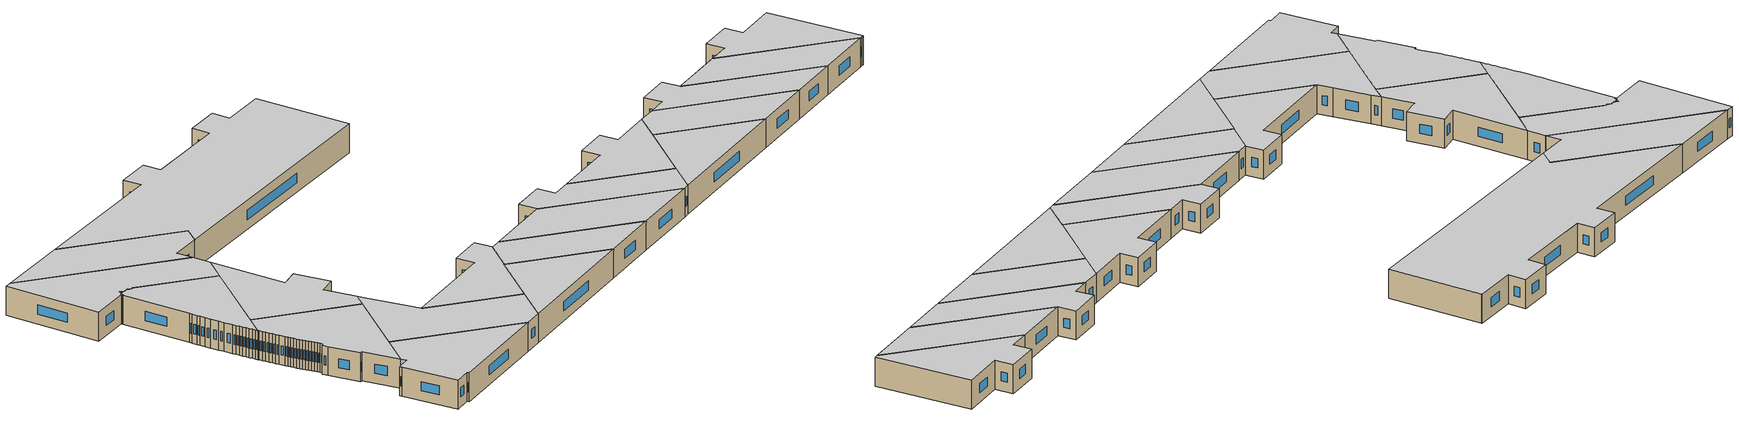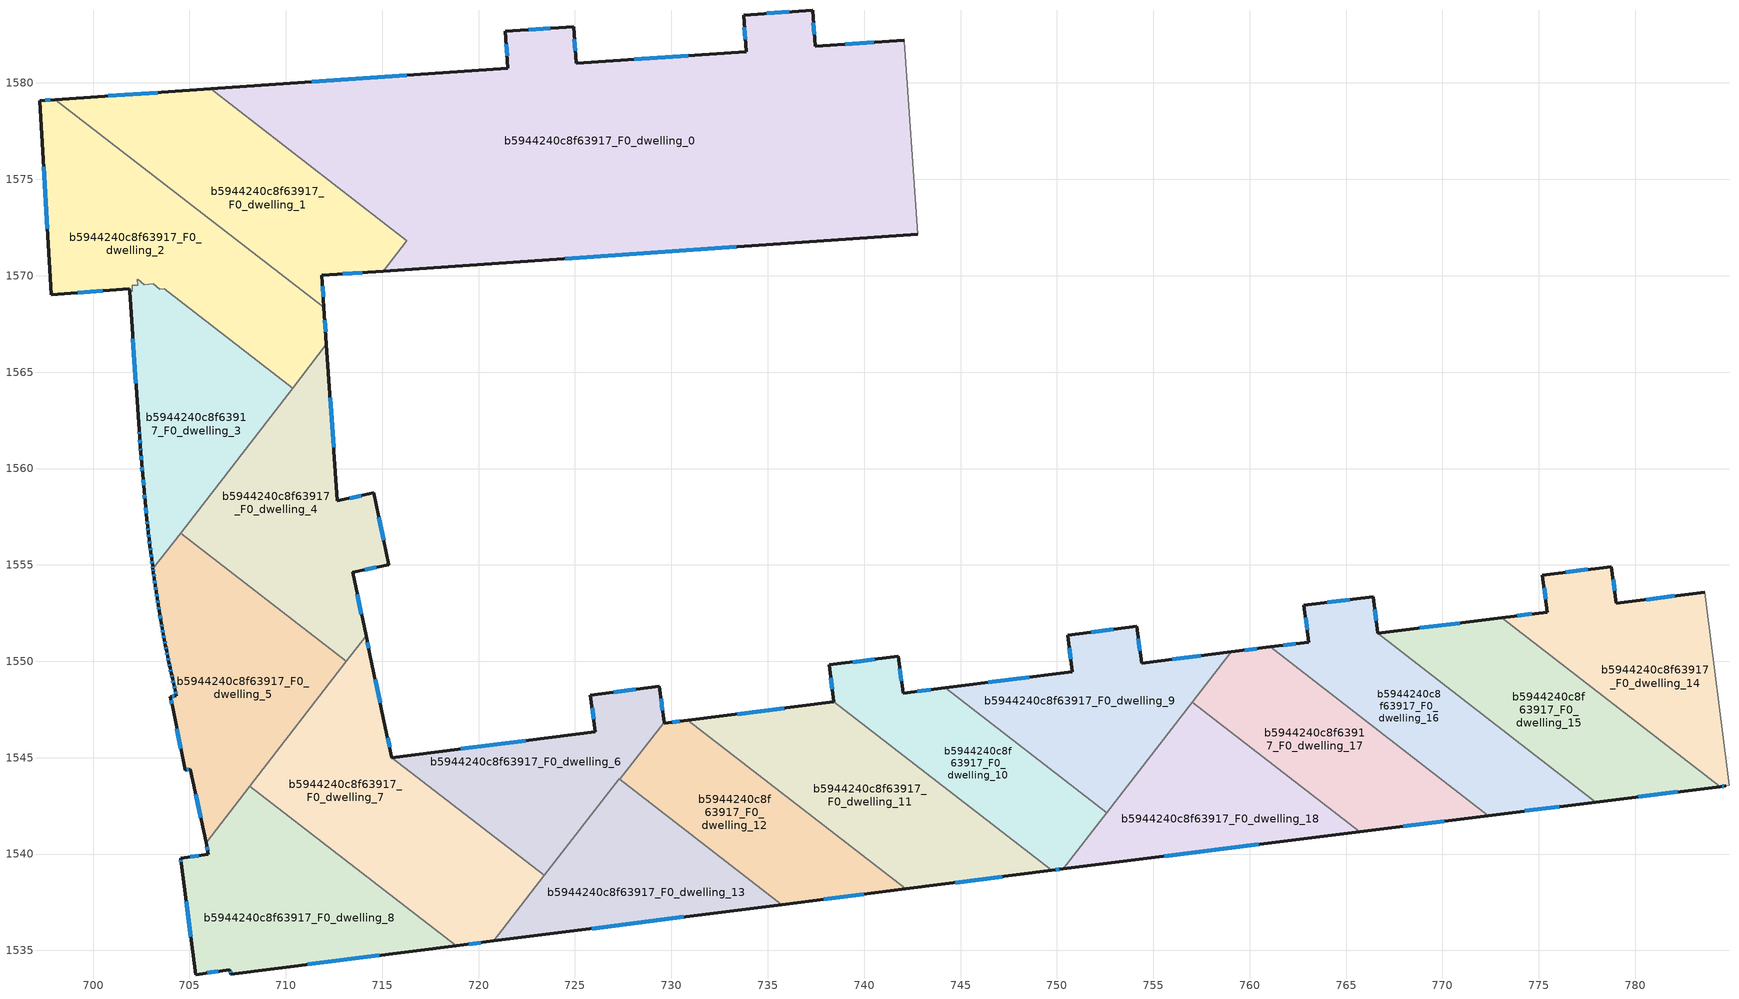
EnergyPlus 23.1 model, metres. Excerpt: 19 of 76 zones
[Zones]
b5944240c8f63917_F0_dwelling_0
 floor ground (EU_floor_Construction): 742.08,1582.21 742.08,1582.16 742.79,1572.16 715.05,1570.24 716.28,1571.83 706.11,1579.7 721.52,1580.76 721.39,1582.67 724.93,1582.92 725.07,1581.01 733.88,1581.63 733.74,1583.52 737.32,1583.76 737.46,1581.89 z0
 wall outside (EU_wall_Construction): 742.08,1582.21 737.46,1581.89 737.32,1583.76 733.74,1583.52 733.88,1581.63 725.07,1581.01 724.93,1582.92 721.39,1582.67 721.52,1580.76 706.11,1579.7 / 715.05,1570.24 742.79,1572.16 z0:3
 wall adiabatic (EU_wall_Construction): 742.79,1572.16 742.08,1582.16 742.08,1582.21 z0:3
 wall to b5944240c8f63917_F0_dwelling_1 (EU_wall_Construction): 706.11,1579.7 716.28,1571.83 715.05,1570.24 z0:3
 window (EU_Window_Construction): 730.88,1581.42 728.06,1581.22 / 733.79,1582.88 733.83,1582.28 / 736.1,1583.68 734.96,1583.61 / 737.41,1582.53 737.37,1583.13 / 740.51,1582.1 739.03,1582 / 724.49,1570.89 733.35,1571.5 / 716.28,1580.4 711.35,1580.06 / 721.43,1582.02 721.48,1581.41 / 723.72,1582.83 722.59,1582.76 / 725.02,1581.66 724.98,1582.27 z1.02:1.98
 ceiling to b5944240c8f63917_F1_dwelling_0 (EU_floor_Construction): 742.79,1572.16 742.08,1582.16 742.08,1582.21 737.46,1581.89 737.32,1583.76 733.74,1583.52 733.88,1581.63 725.07,1581.01 724.93,1582.92 721.39,1582.67 721.52,1580.76 706.11,1579.7 716.28,1571.83 715.05,1570.24 z3
b5944240c8f63917_F0_dwelling_1
 floor ground (EU_floor_Construction): 716.28,1571.83 715.05,1570.24 711.86,1570.02 711.98,1568.36 698.04,1579.14 706.11,1579.7 z0
 wall outside (EU_wall_Construction): 711.98,1568.36 711.86,1570.02 715.05,1570.24 / 706.11,1579.7 698.04,1579.14 z0:3
 wall to b5944240c8f63917_F0_dwelling_2 (EU_wall_Construction): 698.04,1579.14 711.98,1568.36 z0:3
 window (EU_Window_Construction): 712.95,1570.09 713.97,1570.16 / 711.94,1568.92 711.9,1569.45 / 703.36,1579.51 700.78,1579.33 z1.02:1.98
 ceiling to b5944240c8f63917_F1_dwelling_1 (EU_floor_Construction): 715.05,1570.24 716.28,1571.83 706.11,1579.7 698.04,1579.14 711.98,1568.36 711.86,1570.02 z3
b5944240c8f63917_F0_dwelling_10
 floor ground (EU_floor_Construction): 752.59,1542.14 750.33,1539.23 749.74,1539.15 738.44,1547.89 738.19,1549.81 741.78,1550.26 742.02,1548.35 744.21,1548.62 z0
 wall outside (EU_wall_Construction): 744.21,1548.62 742.02,1548.35 741.78,1550.26 738.19,1549.81 738.44,1547.89 / 749.74,1539.15 750.33,1539.23 z0:3
 wall to b5944240c8f63917_F0_dwelling_9 (EU_wall_Construction): 752.59,1542.14 744.21,1548.62 z0:3
 wall to b5944240c8f63917_F0_dwelling_11 (EU_wall_Construction): 738.44,1547.89 749.74,1539.15 z0:3
 wall to b5944240c8f63917_F0_dwelling_18 (EU_wall_Construction): 750.33,1539.23 752.59,1542.14 z0:3
 window (EU_Window_Construction): 743.46,1548.53 742.76,1548.44 / 749.94,1539.18 750.13,1539.2 / 738.28,1549.16 738.35,1548.54 / 740.56,1550.11 739.41,1549.96 / 741.94,1549 741.86,1549.61 z1.02:1.98
 ceiling to b5944240c8f63917_F1_dwelling_10 (EU_floor_Construction): 750.33,1539.23 752.59,1542.14 744.21,1548.62 742.02,1548.35 741.78,1550.26 738.19,1549.81 738.44,1547.89 749.74,1539.15 z3
b5944240c8f63917_F0_dwelling_11
 floor ground (EU_floor_Construction): 749.74,1539.15 742.15,1538.19 730.84,1546.94 738.44,1547.89 z0
 wall outside (EU_wall_Construction): 738.44,1547.89 730.84,1546.94 / 742.15,1538.19 749.74,1539.15 z0:3
 wall to b5944240c8f63917_F0_dwelling_12 (EU_wall_Construction): 730.84,1546.94 742.15,1538.19 z0:3
 window (EU_Window_Construction): 735.85,1547.57 733.42,1547.27 / 744.73,1538.52 747.16,1538.83 z1.02:1.98
 ceiling to b5944240c8f63917_F1_dwelling_11 (EU_floor_Construction): 749.74,1539.15 738.44,1547.89 730.84,1546.94 742.15,1538.19 z3
b5944240c8f63917_F0_dwelling_12
 floor ground (EU_floor_Construction): 742.15,1538.19 735.73,1537.38 727.33,1543.88 729.62,1546.84 729.63,1546.79 730.84,1546.94 z0
 wall outside (EU_wall_Construction): 730.84,1546.94 729.63,1546.79 729.62,1546.84 / 735.73,1537.38 742.15,1538.19 z0:3
 wall to b5944240c8f63917_F0_dwelling_6 (EU_wall_Construction): 729.62,1546.84 727.33,1543.88 z0:3
 wall to b5944240c8f63917_F0_dwelling_13 (EU_wall_Construction): 727.33,1543.88 735.73,1537.38 z0:3
 window (EU_Window_Construction): 730.43,1546.89 730.04,1546.84 / 737.92,1537.66 739.97,1537.92 z1.02:1.98
 ceiling to b5944240c8f63917_F1_dwelling_12 (EU_floor_Construction): 742.15,1538.19 730.84,1546.94 729.63,1546.79 729.62,1546.84 727.33,1543.88 735.73,1537.38 z3
b5944240c8f63917_F0_dwelling_13
 floor ground (EU_floor_Construction): 735.73,1537.38 720.78,1535.49 727.29,1543.91 z0
 wall outside (EU_wall_Construction): 720.78,1535.49 735.73,1537.38 z0:3
 wall to b5944240c8f63917_F0_dwelling_6 (EU_wall_Construction): 727.33,1543.88 727.29,1543.91 723.41,1538.89 z0:3
 wall to b5944240c8f63917_F0_dwelling_7 (EU_wall_Construction): 723.41,1538.89 720.78,1535.49 z0:3
 window (EU_Window_Construction): 725.87,1536.14 730.65,1536.74 z1.02:1.98
 ceiling to b5944240c8f63917_F1_dwelling_13 (EU_floor_Construction): 735.73,1537.38 727.29,1543.91 720.78,1535.49 z3
b5944240c8f63917_F0_dwelling_14
 floor ground (EU_floor_Construction): 783.6,1553.59 784.86,1543.56 784.7,1543.54 784.4,1543.5 773.08,1552.26 775.43,1552.56 775.19,1554.47 778.77,1554.91 779.01,1553.01 z0
 wall outside (EU_wall_Construction): 783.6,1553.59 779.01,1553.01 778.77,1554.91 775.19,1554.47 775.43,1552.56 773.08,1552.26 / 784.4,1543.5 784.7,1543.54 z0:3
 wall adiabatic (EU_wall_Construction): 784.7,1543.54 784.86,1543.56 783.6,1553.59 z0:3
 wall to b5944240c8f63917_F0_dwelling_15 (EU_wall_Construction): 773.08,1552.26 784.4,1543.5 z0:3
 window (EU_Window_Construction): 778.93,1553.66 778.85,1554.27 / 782.04,1553.39 780.57,1553.21 / 784.5,1543.51 784.6,1543.53 / 774.63,1552.46 773.88,1552.36 / 775.27,1553.82 775.35,1553.21 / 777.55,1554.76 776.41,1554.62 z1.02:1.98
 ceiling to b5944240c8f63917_F1_dwelling_14 (EU_floor_Construction): 784.86,1543.56 783.6,1553.59 779.01,1553.01 778.77,1554.91 775.19,1554.47 775.43,1552.56 773.08,1552.26 784.4,1543.5 784.7,1543.54 z3
b5944240c8f63917_F0_dwelling_15
 floor ground (EU_floor_Construction): 784.4,1543.5 777.96,1542.7 766.64,1551.45 773.08,1552.26 z0
 wall outside (EU_wall_Construction): 773.08,1552.26 766.64,1551.45 / 777.96,1542.7 784.4,1543.5 z0:3
 wall to b5944240c8f63917_F0_dwelling_16 (EU_wall_Construction): 766.64,1551.45 777.96,1542.7 z0:3
 window (EU_Window_Construction): 770.89,1551.99 768.83,1551.73 / 780.15,1542.97 782.21,1543.23 z1.02:1.98
 ceiling to b5944240c8f63917_F1_dwelling_15 (EU_floor_Construction): 784.4,1543.5 773.08,1552.26 766.64,1551.45 777.96,1542.7 z3
b5944240c8f63917_F0_dwelling_16
 floor ground (EU_floor_Construction): 777.96,1542.7 772.38,1542 761.06,1550.75 763.06,1551 762.82,1552.91 766.4,1553.36 766.64,1551.45 z0
 wall outside (EU_wall_Construction): 766.64,1551.45 766.4,1553.36 762.82,1552.91 763.06,1551 761.06,1550.75 / 772.38,1542 777.96,1542.7 z0:3
 wall to b5944240c8f63917_F0_dwelling_17 (EU_wall_Construction): 761.06,1550.75 772.38,1542 z0:3
 window (EU_Window_Construction): 762.9,1552.26 762.98,1551.65 / 765.18,1553.21 764.03,1553.06 / 766.56,1552.1 766.48,1552.71 / 774.28,1542.24 776.06,1542.46 / 762.38,1550.92 761.74,1550.84 z1.02:1.98
 ceiling to b5944240c8f63917_F1_dwelling_16 (EU_floor_Construction): 777.96,1542.7 766.64,1551.45 766.4,1553.36 762.82,1552.91 763.06,1551 761.06,1550.75 772.38,1542 z3
b5944240c8f63917_F0_dwelling_17
 floor ground (EU_floor_Construction): 772.38,1542 765.7,1541.16 757.02,1547.88 759.05,1550.5 761.06,1550.75 z0
 wall outside (EU_wall_Construction): 765.7,1541.16 772.38,1542 / 761.06,1550.75 759.05,1550.5 z0:3
 wall to b5944240c8f63917_F0_dwelling_18 (EU_wall_Construction): 757.02,1547.88 765.7,1541.16 z0:3
 wall to b5944240c8f63917_F0_dwelling_9 (EU_wall_Construction): 759.05,1550.5 757.02,1547.88 z0:3
 window (EU_Window_Construction): 767.97,1541.45 770.1,1541.71 / 760.38,1550.66 759.73,1550.58 z1.02:1.98
 ceiling to b5944240c8f63917_F1_dwelling_17 (EU_floor_Construction): 772.38,1542 761.06,1550.75 759.05,1550.5 757.02,1547.88 765.7,1541.16 z3
b5944240c8f63917_F0_dwelling_18
 floor ground (EU_floor_Construction): 765.7,1541.16 750.33,1539.23 757.02,1547.88 z0
 wall outside (EU_wall_Construction): 750.33,1539.23 765.7,1541.16 z0:3
 wall to b5944240c8f63917_F0_dwelling_9 (EU_wall_Construction): 757.02,1547.87 752.59,1542.14 z0:3
 window (EU_Window_Construction): 755.56,1539.89 760.47,1540.5 z1.02:1.98
 ceiling to b5944240c8f63917_F1_dwelling_18 (EU_floor_Construction): 765.7,1541.16 757.02,1547.88 750.33,1539.23 z3
b5944240c8f63917_F0_dwelling_2
 floor ground (EU_floor_Construction): 711.98,1568.36 712.11,1566.44 710.35,1564.17 703.69,1569.32 703.47,1569.3 703.11,1569.58 702.67,1569.54 702.31,1569.82 702.33,1569.52 702.03,1569.5 702.05,1569.2 701.9,1569.18 701.89,1569.33 697.83,1569.03 697.25,1579.08 698.04,1579.14 z0
 wall outside (EU_wall_Construction): 698.04,1579.14 697.25,1579.08 697.83,1569.03 701.89,1569.33 701.9,1569.18 / 712.11,1566.44 711.98,1568.36 z0:3
 wall to b5944240c8f63917_F0_dwelling_3 (EU_wall_Construction): 701.9,1569.18 702.05,1569.2 702.03,1569.5 702.33,1569.52 702.31,1569.82 702.67,1569.54 703.11,1569.58 703.47,1569.3 703.69,1569.32 710.35,1564.17 z0:3
 wall to b5944240c8f63917_F0_dwelling_4 (EU_wall_Construction): 710.35,1564.17 712.11,1566.44 z0:3
 window (EU_Window_Construction): 699.21,1569.13 700.51,1569.23 / 697.45,1575.66 697.63,1572.45 / 697.77,1579.12 697.52,1579.1 / 712.07,1567.09 712.02,1567.7 z1.02:1.98
 ceiling to b5944240c8f63917_F1_dwelling_2 (EU_floor_Construction): 710.35,1564.17 712.11,1566.44 711.98,1568.36 698.04,1579.14 697.25,1579.08 697.83,1569.03 701.89,1569.33 701.9,1569.18 702.05,1569.2 702.03,1569.5 702.33,1569.52 702.31,1569.82 702.67,1569.54 703.11,1569.58 703.47,1569.3 703.69,1569.32 z3
b5944240c8f63917_F0_dwelling_3
 floor ground (EU_floor_Construction): 710.35,1564.17 703.11,1554.8 703.08,1554.97 703.04,1555.31 703,1555.65 702.95,1555.99 702.91,1556.33 702.87,1556.67 702.83,1557.02 702.8,1557.36 702.7,1558.27 702.65,1558.84 702.57,1559.7 702.52,1560.27 702.47,1560.84 702.45,1561.13 702.41,1561.7 702.4,1561.99 701.9,1569.18 702.05,1569.2 702.03,1569.5 702.33,1569.52 702.31,1569.82 702.67,1569.54 703.11,1569.58 703.47,1569.3 703.69,1569.32 z0
 wall outside (EU_wall_Construction): 701.9,1569.18 702.4,1561.99 702.41,1561.7 702.45,1561.13 702.47,1560.84 702.52,1560.27 702.57,1559.7 702.65,1558.84 702.7,1558.27 702.8,1557.36 702.83,1557.02 702.87,1556.67 702.91,1556.33 702.95,1555.99 703,1555.65 703.04,1555.31 703.08,1554.97 703.11,1554.8 z0:3
 wall to b5944240c8f63917_F0_dwelling_5 (EU_wall_Construction): 703.11,1554.8 704.54,1556.65 z0:3
 wall to b5944240c8f63917_F0_dwelling_4 (EU_wall_Construction): 704.54,1556.65 710.35,1564.17 z0:3
 window (EU_Window_Construction): 702.49,1560.65 702.51,1560.46 / 702.46,1561.03 702.47,1560.94 / 702.43,1561.5 702.44,1561.32 / 702.4,1561.89 702.41,1561.8 / 702.07,1566.74 702.23,1564.43 / 703.09,1554.91 703.1,1554.86 / 703.06,1555.19 703.07,1555.08 / 703.01,1555.53 703.03,1555.43 / 702.97,1555.87 702.98,1555.77 / 702.93,1556.22 702.94,1556.11 / 702.89,1556.56 702.9,1556.45 / 702.85,1556.9 702.86,1556.79 / 702.81,1557.24 702.82,1557.13 / 702.73,1557.96 702.76,1557.67 / 702.67,1558.65 702.68,1558.47 / 702.6,1559.41 702.62,1559.13 / 702.54,1560.08 702.55,1559.89 z1.02:1.98
 ceiling to b5944240c8f63917_F1_dwelling_3 (EU_floor_Construction): 703.11,1554.8 710.35,1564.17 703.69,1569.32 703.47,1569.3 703.11,1569.58 702.67,1569.54 702.31,1569.82 702.33,1569.52 702.03,1569.5 702.05,1569.2 701.9,1569.18 702.4,1561.99 702.41,1561.7 702.45,1561.13 702.47,1560.84 702.52,1560.27 702.57,1559.7 702.65,1558.84 702.7,1558.27 702.8,1557.36 702.83,1557.02 702.87,1556.67 702.91,1556.33 702.95,1555.99 703,1555.65 703.04,1555.31 703.08,1554.97 z3
b5944240c8f63917_F0_dwelling_4
 floor ground (EU_floor_Construction): 712.11,1566.44 712.67,1558.33 714.55,1558.74 715.34,1555.01 713.46,1554.61 714.16,1551.32 713.14,1550 704.54,1556.65 z0
 wall outside (EU_wall_Construction): 714.16,1551.32 713.46,1554.61 715.34,1555.01 714.55,1558.74 712.67,1558.33 712.11,1566.44 z0:3
 wall to b5944240c8f63917_F0_dwelling_5 (EU_wall_Construction): 704.54,1556.65 713.14,1550 z0:3
 wall to b5944240c8f63917_F0_dwelling_7 (EU_wall_Construction): 713.14,1550 714.16,1551.32 z0:3
 window (EU_Window_Construction): 715.07,1556.28 714.82,1557.47 / 714.1,1554.75 714.7,1554.87 / 713.92,1552.44 713.7,1553.49 / 712.48,1561.09 712.3,1563.68 / 713.91,1558.6 713.31,1558.47 z1.02:1.98
 ceiling to b5944240c8f63917_F1_dwelling_4 (EU_floor_Construction): 714.16,1551.32 713.46,1554.61 715.34,1555.01 714.55,1558.74 712.67,1558.33 712.11,1566.44 704.54,1556.65 713.14,1550 z3
b5944240c8f63917_F0_dwelling_5
 floor ground (EU_floor_Construction): 713.14,1550 705.86,1540.59 705.05,1544.41 704.78,1544.36 704.13,1547.61 704.02,1548.16 704.32,1548.22 704.26,1548.51 704.19,1548.8 704.12,1549.09 704.06,1549.38 704,1549.67 703.93,1549.96 703.87,1550.25 703.81,1550.54 703.76,1550.83 703.7,1551.12 703.64,1551.41 703.59,1551.71 703.54,1552 703.44,1552.58 703.39,1552.92 703.33,1553.26 703.28,1553.61 703.23,1553.95 703.18,1554.29 703.13,1554.63 703.11,1554.8 704.54,1556.65 z0
 wall outside (EU_wall_Construction): 703.11,1554.8 703.13,1554.63 703.18,1554.29 703.23,1553.95 703.28,1553.61 703.33,1553.26 703.39,1552.92 703.44,1552.58 703.54,1552 703.59,1551.71 703.64,1551.41 703.7,1551.12 703.76,1550.83 703.81,1550.54 703.87,1550.25 703.93,1549.96 704,1549.67 704.06,1549.38 704.12,1549.09 704.19,1548.8 704.26,1548.51 704.32,1548.22 704.02,1548.16 704.13,1547.61 704.78,1544.36 705.05,1544.41 705.86,1540.59 z0:3
 wall to b5944240c8f63917_F0_dwelling_8 (EU_wall_Construction): 705.86,1540.59 708.13,1543.52 z0:3
 wall to b5944240c8f63917_F0_dwelling_7 (EU_wall_Construction): 708.13,1543.52 713.14,1550 z0:3
 window (EU_Window_Construction): 704.28,1548.41 704.3,1548.32 / 704.21,1548.7 704.23,1548.61 / 704.15,1548.99 704.17,1548.9 / 704.08,1549.28 704.1,1549.19 / 704.02,1549.57 704.04,1549.48 / 703.96,1549.86 703.97,1549.77 / 703.89,1550.15 703.91,1550.06 / 703.83,1550.44 703.85,1550.35 / 703.78,1550.73 703.79,1550.64 / 703.72,1551.02 703.74,1550.93 / 703.66,1551.31 703.68,1551.22 / 703.61,1551.61 703.63,1551.51 / 703.56,1551.9 703.57,1551.81 / 703.47,1552.38 703.5,1552.2 / 703.4,1552.81 703.42,1552.7 / 703.35,1553.15 703.37,1553.04 / 703.3,1553.49 703.31,1553.38 / 703.25,1553.83 703.26,1553.72 / 703.2,1554.17 703.21,1554.06 / 703.15,1554.51 703.16,1554.4 / 703.12,1554.74 703.12,1554.69 / 705.33,1543.11 705.59,1541.89 / 704.87,1544.38 704.96,1544.39 / 704.35,1546.5 704.56,1545.46 / 704.05,1547.97 704.09,1547.79 / 704.22,1548.2 704.12,1548.18 z1.02:1.98
 ceiling to b5944240c8f63917_F1_dwelling_5 (EU_floor_Construction): 705.86,1540.59 713.14,1550 704.54,1556.65 703.11,1554.8 703.13,1554.63 703.18,1554.29 703.23,1553.95 703.28,1553.61 703.33,1553.26 703.39,1552.92 703.44,1552.58 703.54,1552 703.59,1551.71 703.64,1551.41 703.7,1551.12 703.76,1550.83 703.81,1550.54 703.87,1550.25 703.93,1549.96 704,1549.67 704.06,1549.38 704.12,1549.09 704.19,1548.8 704.26,1548.51 704.32,1548.22 704.02,1548.16 704.13,1547.61 704.78,1544.36 705.05,1544.41 z3
b5944240c8f63917_F0_dwelling_6
 floor ground (EU_floor_Construction): 729.38,1548.7 729.62,1546.84 727.33,1543.88 727.29,1543.91 723.41,1538.89 715.5,1545 726.05,1546.34 725.8,1548.24 z0
 wall outside (EU_wall_Construction): 729.62,1546.84 729.38,1548.7 725.8,1548.24 726.05,1546.34 715.5,1545 z0:3
 wall to b5944240c8f63917_F0_dwelling_7 (EU_wall_Construction): 715.5,1545 723.41,1538.89 z0:3
 window (EU_Window_Construction): 722.46,1545.88 719.09,1545.46 / 725.88,1547.6 725.96,1546.99 / 728.17,1548.54 727.02,1548.4 / 729.54,1547.47 729.46,1548.06 z1.02:1.98
 ceiling to b5944240c8f63917_F1_dwelling_6 (EU_floor_Construction): 727.33,1543.88 729.62,1546.84 729.38,1548.7 725.8,1548.24 726.05,1546.34 715.5,1545 723.41,1538.89 727.29,1543.91 z3
b5944240c8f63917_F0_dwelling_7
 floor ground (EU_floor_Construction): 714.37,1550.35 715.16,1546.56 715.5,1545 723.41,1538.89 720.78,1535.49 718.83,1535.25 708.13,1543.52 714.16,1551.32 z0
 wall outside (EU_wall_Construction): 718.83,1535.25 720.78,1535.49 / 715.5,1545 715.16,1546.56 714.37,1550.35 714.16,1551.32 z0:3
 wall to b5944240c8f63917_F0_dwelling_8 (EU_wall_Construction): 708.13,1543.52 718.83,1535.25 z0:3
 window (EU_Window_Construction): 719.49,1535.33 720.12,1535.41 / 714.3,1550.68 714.23,1550.99 / 714.89,1547.85 714.64,1549.06 / 715.39,1545.53 715.28,1546.03 z1.02:1.98
 ceiling to b5944240c8f63917_F1_dwelling_7 (EU_floor_Construction): 720.78,1535.49 723.41,1538.89 715.5,1545 715.16,1546.56 714.37,1550.35 714.16,1551.32 708.13,1543.52 718.83,1535.25 z3
b5944240c8f63917_F0_dwelling_8
 floor ground (EU_floor_Construction): 718.83,1535.25 707.16,1533.77 707.1,1534.01 705.33,1533.75 704.57,1539.52 704.54,1539.77 705.99,1540 705.86,1540.59 708.13,1543.52 z0
 wall outside (EU_wall_Construction): 705.86,1540.59 705.99,1540 704.54,1539.77 704.57,1539.52 705.33,1533.75 707.1,1534.01 707.16,1533.77 718.83,1535.25 z0:3
 window (EU_Window_Construction): 711.13,1534.27 714.86,1534.74 / 707.12,1533.93 707.14,1533.85 / 705.93,1533.84 706.5,1533.92 / 704.83,1537.56 705.07,1535.71 / 704.55,1539.69 704.56,1539.61 / 705.5,1539.92 705.03,1539.85 / 705.91,1540.39 705.95,1540.2 z1.02:1.98
 ceiling to b5944240c8f63917_F1_dwelling_8 (EU_floor_Construction): 718.83,1535.25 708.13,1543.52 705.86,1540.59 705.99,1540 704.54,1539.77 704.57,1539.52 705.33,1533.75 707.1,1534.01 707.16,1533.77 z3
b5944240c8f63917_F0_dwelling_9
 floor ground (EU_floor_Construction): 759.05,1550.5 752.59,1542.14 744.21,1548.62 750.81,1549.46 750.56,1551.36 754.15,1551.82 754.39,1549.91 z0
 wall outside (EU_wall_Construction): 759.05,1550.5 754.39,1549.91 754.15,1551.82 750.56,1551.36 750.81,1549.46 744.21,1548.62 z0:3
 window (EU_Window_Construction): 754.31,1550.56 754.23,1551.17 / 757.46,1550.3 755.97,1550.11 / 748.56,1549.17 746.45,1548.91 / 750.65,1550.72 750.72,1550.11 / 752.93,1551.66 751.78,1551.52 z1.02:1.98
 ceiling to b5944240c8f63917_F1_dwelling_9 (EU_floor_Construction): 752.59,1542.14 759.05,1550.5 754.39,1549.91 754.15,1551.82 750.56,1551.36 750.81,1549.46 744.21,1548.62 z3
[Building]
EU S2 Campaign: North Axis=0; Terrain=City; Solar Distribution=FullExterior
[Site:Location]
Vienna: Latitude=48; Longitude=16.5; Time Zone=1; Elevation=183
[SizingPeriod:WeatherFileDays]
AnnualSizingPeriod: Begin Month=1; Begin Day of Month=1; End Month=12; End Day of Month=31; Day of Week for Start Day=Monday; Use Weather File Daylight Saving Period=No; Use Weather File Rain and Snow Indicators=No
[MATERIAL]
EU_InternalMass_Material: Roughness=MediumRough; Thickness=0.1; Conductivity=1; Density=1800; Specific Heat=900; Thermal Absorptance=0.9; Solar Absorptance=0.7; Visible Absorptance=0.7
[MATERIAL:NOMASS] Roughness=MediumRough; Thermal Absorptance=0.9; Solar Absorptance=0.7; Visible Absorptance=0.7
Name | Thermal Resistance
EU_wall_NoMass | 0.942466
EU_floor_NoMass | 0.66527
[WINDOWMATERIAL:SIMPLEGLAZINGSYSTEM]
EU_Window_SimpleGlazing: UFactor=2.03367; Solar Heat Gain Coefficient=0.65; Visible Transmittance=0.65
[CONSTRUCTION]
EU_wall_Construction: EU_wall_NoMass
EU_floor_Construction: EU_floor_NoMass
EU_Window_Construction: EU_Window_SimpleGlazing
EU_InternalMass_Construction: EU_InternalMass_Material
[ZONE] Type=1; Multiplier=1; Ceiling Height=autocalculate; Floor Area=autocalculate; Part of Total Floor Area=Yes
Name | Volume
b5944240c8f63917_F0_dwelling_0 | 965.958
b5944240c8f63917_F0_dwelling_1 | 241.723
b5944240c8f63917_F0_dwelling_10 | 176.566
b5944240c8f63917_F0_dwelling_11 | 231.53
b5944240c8f63917_F0_dwelling_12 | 175.72
b5944240c8f63917_F0_dwelling_13 | 170.394
b5944240c8f63917_F0_dwelling_14 | 188.705
b5944240c8f63917_F0_dwelling_15 | 196.551
b5944240c8f63917_F0_dwelling_16 | 191.239
b5944240c8f63917_F0_dwelling_17 | 187.114
b5944240c8f63917_F0_dwelling_18 | 179.939
b5944240c8f63917_F0_dwelling_2 | 272.807
b5944240c8f63917_F0_dwelling_3 | 193.055
b5944240c8f63917_F0_dwelling_4 | 238.614
b5944240c8f63917_F0_dwelling_5 | 238.646
b5944240c8f63917_F0_dwelling_6 | 170.859
b5944240c8f63917_F0_dwelling_7 | 282.108
b5944240c8f63917_F0_dwelling_8 | 227.124
b5944240c8f63917_F0_dwelling_9 | 188.684
[INTERNALMASS] Construction=EU_InternalMass_Construction
Name | Zone or ZoneList | Surface Area
b5944240c8f63917_F0_dwelling_0_EU_InternalMass | b5944240c8f63917_F0_dwelling_0 | 321.987
b5944240c8f63917_F0_dwelling_1_EU_InternalMass | b5944240c8f63917_F0_dwelling_1 | 80.5741
b5944240c8f63917_F0_dwelling_2_EU_InternalMass | b5944240c8f63917_F0_dwelling_2 | 90.9335
b5944240c8f63917_F0_dwelling_3_EU_InternalMass | b5944240c8f63917_F0_dwelling_3 | 64.3527
b5944240c8f63917_F0_dwelling_4_EU_InternalMass | b5944240c8f63917_F0_dwelling_4 | 79.5384
b5944240c8f63917_F0_dwelling_5_EU_InternalMass | b5944240c8f63917_F0_dwelling_5 | 79.5485
b5944240c8f63917_F0_dwelling_6_EU_InternalMass | b5944240c8f63917_F0_dwelling_6 | 56.9518
b5944240c8f63917_F0_dwelling_7_EU_InternalMass | b5944240c8f63917_F0_dwelling_7 | 94.0335
b5944240c8f63917_F0_dwelling_8_EU_InternalMass | b5944240c8f63917_F0_dwelling_8 | 75.7083
b5944240c8f63917_F0_dwelling_9_EU_InternalMass | b5944240c8f63917_F0_dwelling_9 | 62.8947
b5944240c8f63917_F0_dwelling_10_EU_InternalMass | b5944240c8f63917_F0_dwelling_10 | 58.8549
b5944240c8f63917_F0_dwelling_11_EU_InternalMass | b5944240c8f63917_F0_dwelling_11 | 77.1766
b5944240c8f63917_F0_dwelling_12_EU_InternalMass | b5944240c8f63917_F0_dwelling_12 | 58.5779
b5944240c8f63917_F0_dwelling_13_EU_InternalMass | b5944240c8f63917_F0_dwelling_13 | 56.7983
b5944240c8f63917_F0_dwelling_14_EU_InternalMass | b5944240c8f63917_F0_dwelling_14 | 62.9013
b5944240c8f63917_F0_dwelling_15_EU_InternalMass | b5944240c8f63917_F0_dwelling_15 | 65.5168
b5944240c8f63917_F0_dwelling_16_EU_InternalMass | b5944240c8f63917_F0_dwelling_16 | 63.7499
b5944240c8f63917_F0_dwelling_17_EU_InternalMass | b5944240c8f63917_F0_dwelling_17 | 62.3666
b5944240c8f63917_F0_dwelling_18_EU_InternalMass | b5944240c8f63917_F0_dwelling_18 | 59.946
[OTHEREQUIPMENT] Fuel Type=Electricity; Design Level Calculation Method=Watts/Area; Power per Zone Floor Area=1; Fraction Latent=0; Fraction Radiant=0; Fraction Lost=0; Carbon Dioxide Generation Rate=0; EndUse Subcategory=EU_Step8_InternalGains
Name | Zone or ZoneList or Space or SpaceList | Schedule
EU_Step8_InternalGain_b5944240c8f63917_F0_dwelling_0_f000 | b5944240c8f63917_F0_dwelling_0 | EU_Step8_GainSchedule_b5944240c8f63917_F0_dwelling_0_f000
EU_Step8_InternalGain_b5944240c8f63917_F0_dwelling_1_f000 | b5944240c8f63917_F0_dwelling_1 | EU_Step8_GainSchedule_b5944240c8f63917_F0_dwelling_1_f000
EU_Step8_InternalGain_b5944240c8f63917_F0_dwelling_2_f000 | b5944240c8f63917_F0_dwelling_2 | EU_Step8_GainSchedule_b5944240c8f63917_F0_dwelling_2_f000
EU_Step8_InternalGain_b5944240c8f63917_F0_dwelling_3_f000 | b5944240c8f63917_F0_dwelling_3 | EU_Step8_GainSchedule_b5944240c8f63917_F0_dwelling_3_f000
EU_Step8_InternalGain_b5944240c8f63917_F0_dwelling_4_f000 | b5944240c8f63917_F0_dwelling_4 | EU_Step8_GainSchedule_b5944240c8f63917_F0_dwelling_4_f000
EU_Step8_InternalGain_b5944240c8f63917_F0_dwelling_5_f000 | b5944240c8f63917_F0_dwelling_5 | EU_Step8_GainSchedule_b5944240c8f63917_F0_dwelling_5_f000
EU_Step8_InternalGain_b5944240c8f63917_F0_dwelling_6_f000 | b5944240c8f63917_F0_dwelling_6 | EU_Step8_GainSchedule_b5944240c8f63917_F0_dwelling_6_f000
EU_Step8_InternalGain_b5944240c8f63917_F0_dwelling_7_f000 | b5944240c8f63917_F0_dwelling_7 | EU_Step8_GainSchedule_b5944240c8f63917_F0_dwelling_7_f000
EU_Step8_InternalGain_b5944240c8f63917_F0_dwelling_8_f000 | b5944240c8f63917_F0_dwelling_8 | EU_Step8_GainSchedule_b5944240c8f63917_F0_dwelling_8_f000
EU_Step8_InternalGain_b5944240c8f63917_F0_dwelling_9_f000 | b5944240c8f63917_F0_dwelling_9 | EU_Step8_GainSchedule_b5944240c8f63917_F0_dwelling_9_f000
EU_Step8_InternalGain_b5944240c8f63917_F0_dwelling_10_f000 | b5944240c8f63917_F0_dwelling_10 | EU_Step8_GainSchedule_b5944240c8f63917_F0_dwelling_10_f000
EU_Step8_InternalGain_b5944240c8f63917_F0_dwelling_11_f000 | b5944240c8f63917_F0_dwelling_11 | EU_Step8_GainSchedule_b5944240c8f63917_F0_dwelling_11_f000
EU_Step8_InternalGain_b5944240c8f63917_F0_dwelling_12_f000 | b5944240c8f63917_F0_dwelling_12 | EU_Step8_GainSchedule_b5944240c8f63917_F0_dwelling_12_f000
EU_Step8_InternalGain_b5944240c8f63917_F0_dwelling_13_f000 | b5944240c8f63917_F0_dwelling_13 | EU_Step8_GainSchedule_b5944240c8f63917_F0_dwelling_13_f000
EU_Step8_InternalGain_b5944240c8f63917_F0_dwelling_14_f000 | b5944240c8f63917_F0_dwelling_14 | EU_Step8_GainSchedule_b5944240c8f63917_F0_dwelling_14_f000
EU_Step8_InternalGain_b5944240c8f63917_F0_dwelling_15_f000 | b5944240c8f63917_F0_dwelling_15 | EU_Step8_GainSchedule_b5944240c8f63917_F0_dwelling_15_f000
EU_Step8_InternalGain_b5944240c8f63917_F0_dwelling_16_f000 | b5944240c8f63917_F0_dwelling_16 | EU_Step8_GainSchedule_b5944240c8f63917_F0_dwelling_16_f000
EU_Step8_InternalGain_b5944240c8f63917_F0_dwelling_17_f000 | b5944240c8f63917_F0_dwelling_17 | EU_Step8_GainSchedule_b5944240c8f63917_F0_dwelling_17_f000
EU_Step8_InternalGain_b5944240c8f63917_F0_dwelling_18_f000 | b5944240c8f63917_F0_dwelling_18 | EU_Step8_GainSchedule_b5944240c8f63917_F0_dwelling_18_f000
[ZONEVENTILATION:DESIGNFLOWRATE] Schedule=EU_AlwaysOn; Design Flow Rate Calculation Method=AirChanges/Hour; Air Changes per Hour=0.530523; Ventilation Type=Natural; Fan Pressure Rise=0; Fan Total Efficiency=1; Constant Term Coefficient=1; Temperature Term Coefficient=0; Velocity Term Coefficient=0; Velocity Squared Term Coefficient=0; Minimum Indoor Temperature=-100; Maximum Indoor Temperature=100; Delta Temperature=-100; Minimum Outdoor Temperature=-100; Maximum Outdoor Temperature=100; Maximum Wind Speed=40
Name | Zone or ZoneList or Space or SpaceList
EU_ConstantAir_b5944240c8f63917_F0_dwelling_0 | b5944240c8f63917_F0_dwelling_0
EU_ConstantAir_b5944240c8f63917_F0_dwelling_1 | b5944240c8f63917_F0_dwelling_1
EU_ConstantAir_b5944240c8f63917_F0_dwelling_2 | b5944240c8f63917_F0_dwelling_2
EU_ConstantAir_b5944240c8f63917_F0_dwelling_3 | b5944240c8f63917_F0_dwelling_3
EU_ConstantAir_b5944240c8f63917_F0_dwelling_4 | b5944240c8f63917_F0_dwelling_4
EU_ConstantAir_b5944240c8f63917_F0_dwelling_5 | b5944240c8f63917_F0_dwelling_5
EU_ConstantAir_b5944240c8f63917_F0_dwelling_6 | b5944240c8f63917_F0_dwelling_6
EU_ConstantAir_b5944240c8f63917_F0_dwelling_7 | b5944240c8f63917_F0_dwelling_7
EU_ConstantAir_b5944240c8f63917_F0_dwelling_8 | b5944240c8f63917_F0_dwelling_8
EU_ConstantAir_b5944240c8f63917_F0_dwelling_9 | b5944240c8f63917_F0_dwelling_9
EU_ConstantAir_b5944240c8f63917_F0_dwelling_10 | b5944240c8f63917_F0_dwelling_10
EU_ConstantAir_b5944240c8f63917_F0_dwelling_11 | b5944240c8f63917_F0_dwelling_11
EU_ConstantAir_b5944240c8f63917_F0_dwelling_12 | b5944240c8f63917_F0_dwelling_12
EU_ConstantAir_b5944240c8f63917_F0_dwelling_13 | b5944240c8f63917_F0_dwelling_13
EU_ConstantAir_b5944240c8f63917_F0_dwelling_14 | b5944240c8f63917_F0_dwelling_14
EU_ConstantAir_b5944240c8f63917_F0_dwelling_15 | b5944240c8f63917_F0_dwelling_15
EU_ConstantAir_b5944240c8f63917_F0_dwelling_16 | b5944240c8f63917_F0_dwelling_16
EU_ConstantAir_b5944240c8f63917_F0_dwelling_17 | b5944240c8f63917_F0_dwelling_17
EU_ConstantAir_b5944240c8f63917_F0_dwelling_18 | b5944240c8f63917_F0_dwelling_18
[HVACTEMPLATE:THERMOSTAT] Constant Heating Setpoint=20; Constant Cooling Setpoint=50
EU_HeatOnly_b5944240c8f63917_F0_dwelling_0; EU_HeatOnly_b5944240c8f63917_F0_dwelling_1; EU_HeatOnly_b5944240c8f63917_F0_dwelling_2; EU_HeatOnly_b5944240c8f63917_F0_dwelling_3; EU_HeatOnly_b5944240c8f63917_F0_dwelling_4; EU_HeatOnly_b5944240c8f63917_F0_dwelling_5; EU_HeatOnly_b5944240c8f63917_F0_dwelling_6; EU_HeatOnly_b5944240c8f63917_F0_dwelling_7; EU_HeatOnly_b5944240c8f63917_F0_dwelling_8; EU_HeatOnly_b5944240c8f63917_F0_dwelling_9; EU_HeatOnly_b5944240c8f63917_F0_dwelling_10; EU_HeatOnly_b5944240c8f63917_F0_dwelling_11; EU_HeatOnly_b5944240c8f63917_F0_dwelling_12; EU_HeatOnly_b5944240c8f63917_F0_dwelling_13; EU_HeatOnly_b5944240c8f63917_F0_dwelling_14; EU_HeatOnly_b5944240c8f63917_F0_dwelling_15; EU_HeatOnly_b5944240c8f63917_F0_dwelling_16; EU_HeatOnly_b5944240c8f63917_F0_dwelling_17; EU_HeatOnly_b5944240c8f63917_F0_dwelling_18; EU_HeatOnly_b5944240c8f63917_F1_dwelling_0; EU_HeatOnly_b5944240c8f63917_F1_dwelling_1; EU_HeatOnly_b5944240c8f63917_F1_dwelling_2; EU_HeatOnly_b5944240c8f63917_F1_dwelling_3; EU_HeatOnly_b5944240c8f63917_F1_dwelling_4; EU_HeatOnly_b5944240c8f63917_F1_dwelling_5; EU_HeatOnly_b5944240c8f63917_F1_dwelling_6; EU_HeatOnly_b5944240c8f63917_F1_dwelling_7; EU_HeatOnly_b5944240c8f63917_F1_dwelling_8; EU_HeatOnly_b5944240c8f63917_F1_dwelling_9; EU_HeatOnly_b5944240c8f63917_F1_dwelling_10; EU_HeatOnly_b5944240c8f63917_F1_dwelling_11; EU_HeatOnly_b5944240c8f63917_F1_dwelling_12; EU_HeatOnly_b5944240c8f63917_F1_dwelling_13; EU_HeatOnly_b5944240c8f63917_F1_dwelling_14; EU_HeatOnly_b5944240c8f63917_F1_dwelling_15; EU_HeatOnly_b5944240c8f63917_F1_dwelling_16; EU_HeatOnly_b5944240c8f63917_F1_dwelling_17; EU_HeatOnly_b5944240c8f63917_F1_dwelling_18; EU_HeatOnly_b5944240c8f63917_F2_dwelling_0; EU_HeatOnly_b5944240c8f63917_F2_dwelling_1; EU_HeatOnly_b5944240c8f63917_F2_dwelling_2; EU_HeatOnly_b5944240c8f63917_F2_dwelling_3; EU_HeatOnly_b5944240c8f63917_F2_dwelling_4; EU_HeatOnly_b5944240c8f63917_F2_dwelling_5; EU_HeatOnly_b5944240c8f63917_F2_dwelling_6; EU_HeatOnly_b5944240c8f63917_F2_dwelling_7; EU_HeatOnly_b5944240c8f63917_F2_dwelling_8; EU_HeatOnly_b5944240c8f63917_F2_dwelling_9; EU_HeatOnly_b5944240c8f63917_F2_dwelling_10; EU_HeatOnly_b5944240c8f63917_F2_dwelling_11; EU_HeatOnly_b5944240c8f63917_F2_dwelling_12; EU_HeatOnly_b5944240c8f63917_F2_dwelling_13; EU_HeatOnly_b5944240c8f63917_F2_dwelling_14; EU_HeatOnly_b5944240c8f63917_F2_dwelling_15; EU_HeatOnly_b5944240c8f63917_F2_dwelling_16; EU_HeatOnly_b5944240c8f63917_F2_dwelling_17; EU_HeatOnly_b5944240c8f63917_F2_dwelling_18; EU_HeatOnly_b5944240c8f63917_F3_dwelling_0; EU_HeatOnly_b5944240c8f63917_F3_dwelling_1; EU_HeatOnly_b5944240c8f63917_F3_dwelling_2; EU_HeatOnly_b5944240c8f63917_F3_dwelling_3; EU_HeatOnly_b5944240c8f63917_F3_dwelling_4; EU_HeatOnly_b5944240c8f63917_F3_dwelling_5; EU_HeatOnly_b5944240c8f63917_F3_dwelling_6; EU_HeatOnly_b5944240c8f63917_F3_dwelling_7; EU_HeatOnly_b5944240c8f63917_F3_dwelling_8; EU_HeatOnly_b5944240c8f63917_F3_dwelling_9; EU_HeatOnly_b5944240c8f63917_F3_dwelling_10; EU_HeatOnly_b5944240c8f63917_F3_dwelling_11; EU_HeatOnly_b5944240c8f63917_F3_dwelling_12; EU_HeatOnly_b5944240c8f63917_F3_dwelling_13; EU_HeatOnly_b5944240c8f63917_F3_dwelling_14; EU_HeatOnly_b5944240c8f63917_F3_dwelling_15; EU_HeatOnly_b5944240c8f63917_F3_dwelling_16; EU_HeatOnly_b5944240c8f63917_F3_dwelling_17; EU_HeatOnly_b5944240c8f63917_F3_dwelling_18
[HVACTEMPLATE:ZONE:IDEALLOADSAIRSYSTEM] System Availability Schedule=EU_AlwaysOn; Maximum Heating Supply Air Temperature=50; Minimum Cooling Supply Air Temperature=13; Maximum Heating Supply Air Humidity Ratio=0.0156; Minimum Cooling Supply Air Humidity Ratio=0.0077; Heating Limit=NoLimit; Cooling Limit=NoLimit; Heating Availability Schedule=EU_AlwaysOn; Cooling Availability Schedule=EU_CoolingOff; Dehumidification Control Type=ConstantSensibleHeatRatio; Cooling Sensible Heat Ratio=0.7; Dehumidification Setpoint=60; Humidification Control Type=None; Humidification Setpoint=30; Outdoor Air Method=None; Outdoor Air Flow Rate per Person=0.00944; Outdoor Air Flow Rate per Zone Floor Area=0; Outdoor Air Flow Rate per Zone=0; Demand Controlled Ventilation Type=None; Outdoor Air Economizer Type=NoEconomizer; Heat Recovery Type=None; Sensible Heat Recovery Effectiveness=0.7; Latent Heat Recovery Effectiveness=0.65
Name | Template Thermostat
b5944240c8f63917_F0_dwelling_0 | EU_HeatOnly_b5944240c8f63917_F0_dwelling_0
b5944240c8f63917_F0_dwelling_1 | EU_HeatOnly_b5944240c8f63917_F0_dwelling_1
b5944240c8f63917_F0_dwelling_2 | EU_HeatOnly_b5944240c8f63917_F0_dwelling_2
b5944240c8f63917_F0_dwelling_3 | EU_HeatOnly_b5944240c8f63917_F0_dwelling_3
b5944240c8f63917_F0_dwelling_4 | EU_HeatOnly_b5944240c8f63917_F0_dwelling_4
b5944240c8f63917_F0_dwelling_5 | EU_HeatOnly_b5944240c8f63917_F0_dwelling_5
b5944240c8f63917_F0_dwelling_6 | EU_HeatOnly_b5944240c8f63917_F0_dwelling_6
b5944240c8f63917_F0_dwelling_7 | EU_HeatOnly_b5944240c8f63917_F0_dwelling_7
b5944240c8f63917_F0_dwelling_8 | EU_HeatOnly_b5944240c8f63917_F0_dwelling_8
b5944240c8f63917_F0_dwelling_9 | EU_HeatOnly_b5944240c8f63917_F0_dwelling_9
b5944240c8f63917_F0_dwelling_10 | EU_HeatOnly_b5944240c8f63917_F0_dwelling_10
b5944240c8f63917_F0_dwelling_11 | EU_HeatOnly_b5944240c8f63917_F0_dwelling_11
b5944240c8f63917_F0_dwelling_12 | EU_HeatOnly_b5944240c8f63917_F0_dwelling_12
b5944240c8f63917_F0_dwelling_13 | EU_HeatOnly_b5944240c8f63917_F0_dwelling_13
b5944240c8f63917_F0_dwelling_14 | EU_HeatOnly_b5944240c8f63917_F0_dwelling_14
b5944240c8f63917_F0_dwelling_15 | EU_HeatOnly_b5944240c8f63917_F0_dwelling_15
b5944240c8f63917_F0_dwelling_16 | EU_HeatOnly_b5944240c8f63917_F0_dwelling_16
b5944240c8f63917_F0_dwelling_17 | EU_HeatOnly_b5944240c8f63917_F0_dwelling_17
b5944240c8f63917_F0_dwelling_18 | EU_HeatOnly_b5944240c8f63917_F0_dwelling_18
[SIZING:ZONE] Zone Cooling Design Supply Air Temperature Input Method=SupplyAirTemperature; Zone Cooling Design Supply Air Temperature=13; Zone Heating Design Supply Air Temperature Input Method=SupplyAirTemperature; Zone Heating Design Supply Air Temperature=50; Zone Cooling Design Supply Air Humidity Ratio=0.008; Zone Heating Design Supply Air Humidity Ratio=0.008; Cooling Design Air Flow Method=DesignDay; Cooling Design Air Flow Rate=0; Cooling Minimum Air Flow per Zone Floor Area=0.000762; Cooling Minimum Air Flow=0; Cooling Minimum Air Flow Fraction=0.2; Heating Design Air Flow Method=DesignDay; Heating Design Air Flow Rate=0; Heating Maximum Air Flow per Zone Floor Area=0.002032; Heating Maximum Air Flow=0.141576; Heating Maximum Air Flow Fraction=0.3; Account for Dedicated Outdoor Air System=No; Dedicated Outdoor Air System Control Strategy=NeutralSupplyAir; Dedicated Outdoor Air Low Setpoint Temperature for Design=autosize; Dedicated Outdoor Air High Setpoint Temperature for Design=autosize; Zone Load Sizing Method=Sensible Load Only No Latent Load; Zone Latent Cooling Design Supply Air Humidity Ratio Input Method=HumidityRatioDifference; Zone Cooling Design Supply Air Humidity Ratio Difference=0.005; Zone Latent Heating Design Supply Air Humidity Ratio Input Method=HumidityRatioDifference; Zone Humidification Design Supply Air Humidity Ratio Difference=0.005
b5944240c8f63917_F0_dwelling_0; b5944240c8f63917_F0_dwelling_1; b5944240c8f63917_F0_dwelling_2; b5944240c8f63917_F0_dwelling_3; b5944240c8f63917_F0_dwelling_4; b5944240c8f63917_F0_dwelling_5; b5944240c8f63917_F0_dwelling_6; b5944240c8f63917_F0_dwelling_7; b5944240c8f63917_F0_dwelling_8; b5944240c8f63917_F0_dwelling_9; b5944240c8f63917_F0_dwelling_10; b5944240c8f63917_F0_dwelling_11; b5944240c8f63917_F0_dwelling_12; b5944240c8f63917_F0_dwelling_13; b5944240c8f63917_F0_dwelling_14; b5944240c8f63917_F0_dwelling_15; b5944240c8f63917_F0_dwelling_16; b5944240c8f63917_F0_dwelling_17; b5944240c8f63917_F0_dwelling_18
[SCHEDULE:CONSTANT]
Name | Hourly Value
EU_AlwaysOn | 1
EU_CoolingOff | 0
[SCHEDULE:FILE] Column Number=1; Rows to Skip at Top=0; Number of Hours of Data=8760; Column Separator=Comma; Interpolate to Timestep=No; Minutes per Item=60; Adjust Schedule for Daylight Savings=Yes
Name | File
EU_Step8_GainSchedule_b5944240c8f63917_F0_dwelling_0_f000 | ../../schedules/b5944240c8f63917/b5944240c8f63917_F0_dwelling_0_f000_gain.csv
EU_Step8_GainSchedule_b5944240c8f63917_F0_dwelling_1_f000 | ../../schedules/b5944240c8f63917/b5944240c8f63917_F0_dwelling_1_f000_gain.csv
EU_Step8_GainSchedule_b5944240c8f63917_F0_dwelling_2_f000 | ../../schedules/b5944240c8f63917/b5944240c8f63917_F0_dwelling_2_f000_gain.csv
EU_Step8_GainSchedule_b5944240c8f63917_F0_dwelling_3_f000 | ../../schedules/b5944240c8f63917/b5944240c8f63917_F0_dwelling_3_f000_gain.csv
EU_Step8_GainSchedule_b5944240c8f63917_F0_dwelling_4_f000 | ../../schedules/b5944240c8f63917/b5944240c8f63917_F0_dwelling_4_f000_gain.csv
EU_Step8_GainSchedule_b5944240c8f63917_F0_dwelling_5_f000 | ../../schedules/b5944240c8f63917/b5944240c8f63917_F0_dwelling_5_f000_gain.csv
EU_Step8_GainSchedule_b5944240c8f63917_F0_dwelling_6_f000 | ../../schedules/b5944240c8f63917/b5944240c8f63917_F0_dwelling_6_f000_gain.csv
EU_Step8_GainSchedule_b5944240c8f63917_F0_dwelling_7_f000 | ../../schedules/b5944240c8f63917/b5944240c8f63917_F0_dwelling_7_f000_gain.csv
EU_Step8_GainSchedule_b5944240c8f63917_F0_dwelling_8_f000 | ../../schedules/b5944240c8f63917/b5944240c8f63917_F0_dwelling_8_f000_gain.csv
EU_Step8_GainSchedule_b5944240c8f63917_F0_dwelling_9_f000 | ../../schedules/b5944240c8f63917/b5944240c8f63917_F0_dwelling_9_f000_gain.csv
EU_Step8_GainSchedule_b5944240c8f63917_F0_dwelling_10_f000 | ../../schedules/b5944240c8f63917/b5944240c8f63917_F0_dwelling_10_f000_gain.csv
EU_Step8_GainSchedule_b5944240c8f63917_F0_dwelling_11_f000 | ../../schedules/b5944240c8f63917/b5944240c8f63917_F0_dwelling_11_f000_gain.csv
EU_Step8_GainSchedule_b5944240c8f63917_F0_dwelling_12_f000 | ../../schedules/b5944240c8f63917/b5944240c8f63917_F0_dwelling_12_f000_gain.csv
EU_Step8_GainSchedule_b5944240c8f63917_F0_dwelling_13_f000 | ../../schedules/b5944240c8f63917/b5944240c8f63917_F0_dwelling_13_f000_gain.csv
EU_Step8_GainSchedule_b5944240c8f63917_F0_dwelling_14_f000 | ../../schedules/b5944240c8f63917/b5944240c8f63917_F0_dwelling_14_f000_gain.csv
EU_Step8_GainSchedule_b5944240c8f63917_F0_dwelling_15_f000 | ../../schedules/b5944240c8f63917/b5944240c8f63917_F0_dwelling_15_f000_gain.csv
EU_Step8_GainSchedule_b5944240c8f63917_F0_dwelling_16_f000 | ../../schedules/b5944240c8f63917/b5944240c8f63917_F0_dwelling_16_f000_gain.csv
EU_Step8_GainSchedule_b5944240c8f63917_F0_dwelling_17_f000 | ../../schedules/b5944240c8f63917/b5944240c8f63917_F0_dwelling_17_f000_gain.csv
EU_Step8_GainSchedule_b5944240c8f63917_F0_dwelling_18_f000 | ../../schedules/b5944240c8f63917/b5944240c8f63917_F0_dwelling_18_f000_gain.csv
